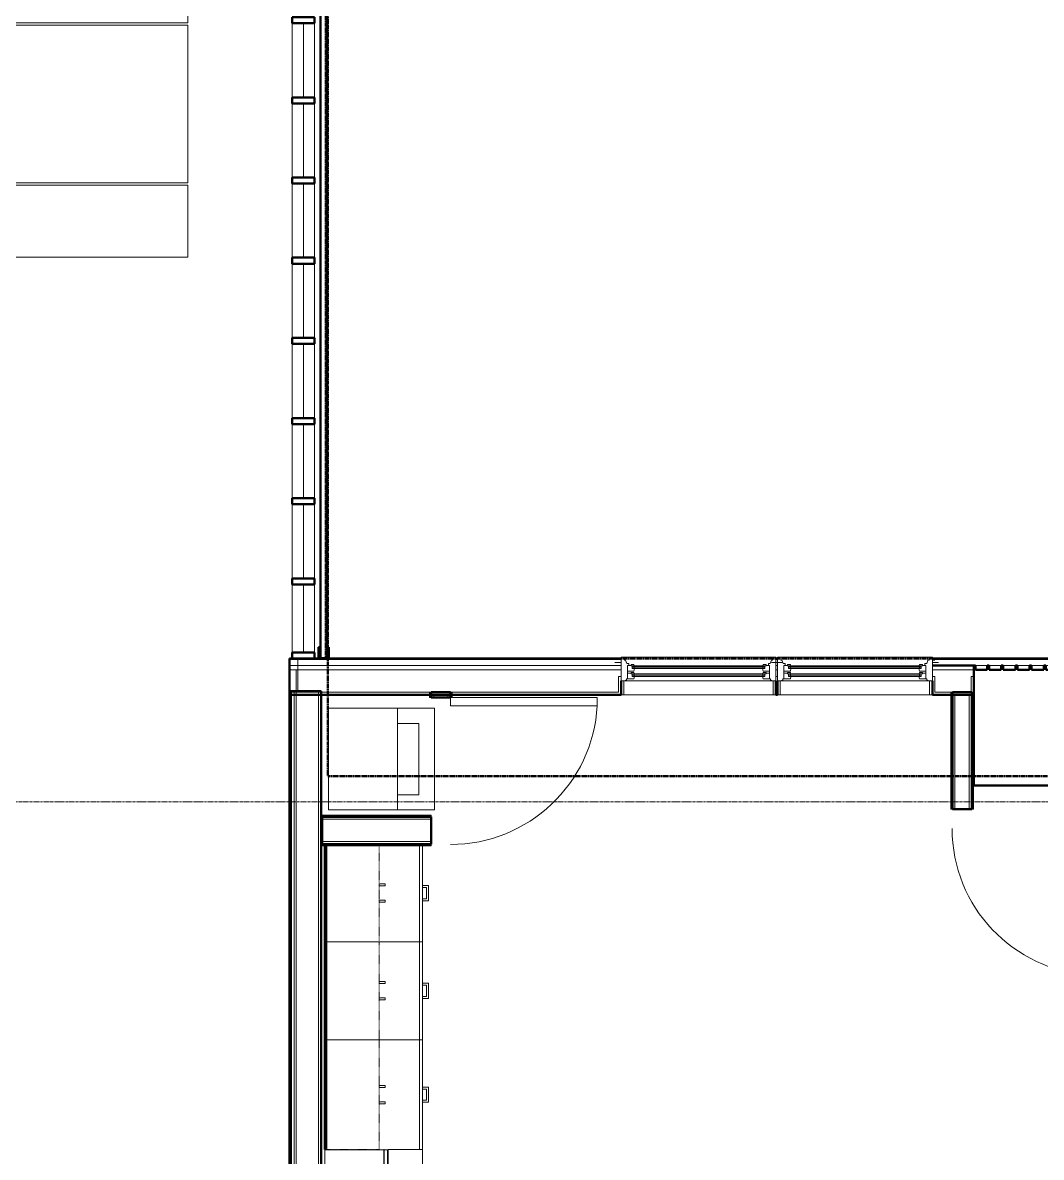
# Model space of a CAD drawing. Header units: inches. Extents: x -4235 to -464, y 9767 to 12347.
# Drawn here: x -3475.8 to -3225.8, y 10728.9 to 11007.5 of the extents above; entities that cross this region are included whole.
import ezdxf

# ---------------------------------------------------------------- set-up
doc = ezdxf.new("R2010")
doc.units = ezdxf.units.IN
doc.header["$MEASUREMENT"] = 0
for name, pattern in [('Dash', [0.25, 0.125, -0.125]), ('Dash 1_16_', [0.125, 0.0625, -0.0625]), ('Grid Line 1_2_', [0.875, 0.5, -0.125, 0.125, -0.125])]:
    doc.linetypes.add(name, pattern=pattern)
for name, color, linetype, lineweight in [('0-1', 170, 'Continuous', 5), ('0-2', 10, 'Continuous', 9), ('A-DOOR-1', 7, 'Continuous', 9), ('A-DOOR-2', 130, 'Continuous', 20), ('A-FLOR-3', 7, 'Continuous', 9), ('A-FLOR-4', 192, 'Continuous', 9), ('A-GENM', 5, 'Continuous', 9), ('A-GENM-5', 5, 'Continuous', 50), ('A-GLAZ-1', 151, 'Continuous', 9), ('A-GLAZ-2', 151, 'Continuous', 20), ('A-GLAZ-3', 151, 'Continuous', 50), ('A-GLAZ-CWMG', 51, 'Continuous', 9), ('A-GLAZ-CWMG-1', 51, 'Continuous', 50), ('A-GLAZ-CWMG-2', 9, 'Continuous', 9), ('A-WALL', 113, 'Continuous', 13), ('A-WALL-1', 250, 'Continuous', 50), ('A-WALL-2', 50, 'Continuous', 13), ('A-WALL-3', 10, 'Continuous', 9), ('A-WALL-4', 254, 'Continuous', 9), ('A-WALL-5', 7, 'Continuous', 9), ('A-WALL-6', 113, 'Continuous', 9), ('A-WALL-7', 113, 'Continuous', 50), ('C-PROP-LINE-1', 91, 'Dash 1_16_', 50), ('I-WALL-1', 250, 'Continuous', 50), ('I-WALL-2', 10, 'Continuous', 9), ('I-WALL-3', 254, 'Continuous', 9), ('P-SANR-FIXT-1', 7, 'Continuous', 9), ('Q-CASE-1', 254, 'Continuous', 9), ('Q-CASE-2', 7, 'Continuous', 9), ('Q-CASE-3', 7, 'Dash', 9), ('Q-CASE-4', 10, 'Continuous', 9), ('S-GRID-1', 1, 'Grid Line 1_2_', 9)]:
    doc.layers.add(name, color=color, linetype=linetype, lineweight=lineweight)

# ---------------------------------------------------------------- blocks, each defined once
blk = doc.blocks.new('Basic Wall _ INT - W4BØF - _5_8 GYP - 2X4 WOOD_BATT_ - 5_8 GYP_ - ___-3183188-BACKGROUND - 3RD FLOOR')
at = {"layer": 'A-WALL-3'}
for p, q in [((-3242.83, 10843.13), (-3242.85, 10843.13)), ((-3242.85, 10842.55), (-3242.85, 10843.13)), ((-3242.65, 10843.13), (-3242.71, 10843.13)), ((-3242.5, 10843.13), (-3242.64, 10843.13)), ((-3242.44, 10843.13), (-3242.5, 10843.13)), ((-3242.5, 10843.13), (-3242.5, 10842.53))]:
    blk.add_line(p, q, dxfattribs=at)
at = {"layer": 'A-WALL-4'}
for p, q in [((-3242.85, 10843.13), (-3242.81, 10843.13)), ((-3242.85, 10814.39), (-3242.85, 10842.51)), ((-3242.81, 10843.13), (-3242.72, 10843.13)), ((-3242.72, 10842.54), (-3242.72, 10843.13)), ((-3242.72, 10843.13), (-3242.44, 10843.13)), ((-3242.5, 10842.51), (-3242.5, 10814.39)), ((-3242.44, 10843.13), (-3242.44, 10842.52)), ((-3242.85, 10814.39), (-3242.83, 10814.39)), ((-3242.71, 10814.39), (-3242.65, 10814.39)), ((-3242.64, 10814.39), (-3242.5, 10814.39)), ((-3242.5, 10814.39), (-3242.44, 10814.39))]:
    blk.add_line(p, q, dxfattribs=at)
at = {"layer": 'A-WALL-5'}
for p, q in [((-3242.72, 10814.39), (-3242.72, 10842.51)), ((-3242.44, 10842.52), (-3242.44, 10814.39)), ((-3242.81, 10814.39), (-3242.85, 10814.39)), ((-3242.72, 10814.39), (-3242.81, 10814.39)), ((-3242.44, 10814.39), (-3242.72, 10814.39))]:
    blk.add_line(p, q, dxfattribs=at)
blk = doc.blocks.new('Basic Wall _ INT - W4BØF - _5_8 GYP - 2X4 WOOD_BATT_ - 5_8 GYP_ - ___-3183189-BACKGROUND - 3RD FLOOR')
at = {"layer": 'A-WALL-3'}
for p, q in [((-3247.95, 10843.13), (-3248.01, 10843.13)), ((-3247.81, 10843.13), (-3247.95, 10843.13)), ((-3247.95, 10843.13), (-3247.95, 10842.51)), ((-3247.74, 10843.13), (-3247.8, 10843.13)), ((-3247.6, 10843.13), (-3247.62, 10843.13)), ((-3247.6, 10842.51), (-3247.6, 10843.13))]:
    blk.add_line(p, q, dxfattribs=at)
at = {"layer": 'A-WALL-4'}
for p, q in [((-3248.01, 10843.13), (-3247.72, 10843.13)), ((-3248.01, 10843.13), (-3248.01, 10842.51)), ((-3247.95, 10842.51), (-3247.95, 10814.39)), ((-3247.72, 10843.13), (-3247.72, 10842.51)), ((-3247.72, 10843.13), (-3247.64, 10843.13)), ((-3247.64, 10843.13), (-3247.6, 10843.13)), ((-3247.6, 10814.39), (-3247.6, 10842.51)), ((-3248.01, 10814.39), (-3247.95, 10814.39)), ((-3247.95, 10814.39), (-3247.81, 10814.39)), ((-3247.8, 10814.39), (-3247.74, 10814.39)), ((-3247.62, 10814.39), (-3247.6, 10814.39))]:
    blk.add_line(p, q, dxfattribs=at)
at = {"layer": 'A-WALL-5'}
for p, q in [((-3248.01, 10842.51), (-3248.01, 10814.39)), ((-3247.72, 10842.51), (-3247.72, 10814.39)), ((-3247.72, 10814.39), (-3248.01, 10814.39)), ((-3247.64, 10814.39), (-3247.72, 10814.39)), ((-3247.6, 10814.39), (-3247.64, 10814.39))]:
    blk.add_line(p, q, dxfattribs=at)
blk = doc.blocks.new('SWING - SINGLE - FLUSH - 36_ x 80_ - OFFSET PIVOT DOOR AT MAGIC PAK AND WASHER_DRYER-3199415-BACKGROUND - 3RD FLOOR')
at = {"layer": 'A-DOOR-1'}
blk.add_arc((18, -2.37), 36.07, 180, 266.8211, dxfattribs=at)
at = {"layer": 'A-DOOR-2'}
for p, q in [((16, -2.37), (16, -38.39)), ((18, -2.37), (16, -2.37)), ((18, -2.37), (18, -38.39)), ((18, -38.39), (16, -38.39))]:
    blk.add_line(p, q, dxfattribs=at)
blk = doc.blocks.new('Basic Wall _ INT - W4BØF - _5_8 GYP - 2X4 WOOD_BATT_ - 5_8 GYP_ - ___-3183192-BACKGROUND - 3RD FLOOR')
at = {"layer": 'A-WALL-3'}
for p, q in [((-3375.9, 10843.13), (-3375.96, 10843.13)), ((-3375.75, 10843.13), (-3375.9, 10843.13)), ((-3375.9, 10843.13), (-3375.9, 10842.51)), ((-3375.69, 10843.13), (-3375.75, 10843.13)), ((-3375.67, 10843.13), (-3375.67, 10843.13)), ((-3375.55, 10843.13), (-3375.57, 10843.13)), ((-3375.55, 10842.51), (-3375.55, 10843.13))]:
    blk.add_line(p, q, dxfattribs=at)
at = {"layer": 'A-WALL-4'}
for p, q in [((-3375.96, 10843.13), (-3375.67, 10843.13)), ((-3375.96, 10843.13), (-3375.96, 10842.51)), ((-3375.9, 10842.5), (-3375.9, 10841.8)), ((-3375.67, 10843.13), (-3375.67, 10842.51)), ((-3375.67, 10843.13), (-3375.59, 10843.13)), ((-3375.59, 10843.13), (-3375.55, 10843.13)), ((-3375.55, 10841.8), (-3375.55, 10842.51)), ((-3375.96, 10841.8), (-3375.9, 10841.8)), ((-3375.9, 10841.8), (-3375.75, 10841.8)), ((-3375.75, 10841.8), (-3375.69, 10841.8)), ((-3375.67, 10841.8), (-3375.67, 10841.8)), ((-3375.57, 10841.8), (-3375.55, 10841.8))]:
    blk.add_line(p, q, dxfattribs=at)
at = {"layer": 'A-WALL-5'}
for p, q in [((-3375.96, 10842.51), (-3375.96, 10841.8)), ((-3375.67, 10842.51), (-3375.67, 10841.8)), ((-3375.67, 10841.8), (-3375.96, 10841.8)), ((-3375.59, 10841.8), (-3375.67, 10841.8)), ((-3375.55, 10841.8), (-3375.59, 10841.8))]:
    blk.add_line(p, q, dxfattribs=at)
blk = doc.blocks.new('Basic Wall _ INT - W4BØF - _5_8 GYP - 2X4 WOOD_BATT_ - 5_8 GYP_ - ___-3183193-BACKGROUND - 3RD FLOOR')
at = {"layer": 'A-WALL-3'}
for p, q in [((-3370.77, 10843.13), (-3370.8, 10843.13)), ((-3370.8, 10842.51), (-3370.8, 10843.13)), ((-3370.68, 10843.13), (-3370.67, 10843.13)), ((-3370.6, 10843.13), (-3370.66, 10843.13)), ((-3370.45, 10843.13), (-3370.59, 10843.13)), ((-3370.38, 10843.13), (-3370.45, 10843.13)), ((-3370.45, 10843.13), (-3370.45, 10842.51)), ((-3370.67, 10841.8), (-3370.68, 10841.8))]:
    blk.add_line(p, q, dxfattribs=at)
at = {"layer": 'A-WALL-4'}
for p, q in [((-3370.8, 10843.13), (-3370.75, 10843.13)), ((-3370.8, 10841.8), (-3370.8, 10842.51)), ((-3370.75, 10843.13), (-3370.68, 10843.13)), ((-3370.67, 10842.51), (-3370.67, 10843.13)), ((-3370.67, 10843.13), (-3370.38, 10843.13)), ((-3370.45, 10842.51), (-3370.45, 10841.8)), ((-3370.38, 10843.13), (-3370.38, 10842.51)), ((-3370.8, 10841.8), (-3370.77, 10841.8)), ((-3370.66, 10841.8), (-3370.6, 10841.8)), ((-3370.59, 10841.8), (-3370.45, 10841.8)), ((-3370.45, 10841.8), (-3370.38, 10841.8))]:
    blk.add_line(p, q, dxfattribs=at)
at = {"layer": 'A-WALL-5'}
for p, q in [((-3370.67, 10841.8), (-3370.67, 10842.51)), ((-3370.38, 10842.51), (-3370.38, 10841.8)), ((-3370.75, 10841.8), (-3370.8, 10841.8)), ((-3370.68, 10841.8), (-3370.75, 10841.8)), ((-3370.38, 10841.8), (-3370.67, 10841.8))]:
    blk.add_line(p, q, dxfattribs=at)
blk = doc.blocks.new('Basic Wall _ INT - W6BØF - _5_8 GYP - 2X6 WOOD_BATT_ - 5_8 GYP_ - ___-3183207-BACKGROUND - 3RD FLOOR')
at = {"layer": 'A-WALL-3'}
for p, q in [((-3401.67, 10805.8), (-3401.3, 10805.8)), ((-3401.3, 10805.45), (-3401.67, 10805.45)), ((-3401.3, 10805.38), (-3401.67, 10805.38)), ((-3401.65, 10805.67), (-3401.3, 10805.67)), ((-3401.3, 10805.8), (-3377.67, 10805.8)), ((-3377.67, 10805.45), (-3401.3, 10805.45))]:
    blk.add_line(p, q, dxfattribs=at)
at = {"layer": 'A-WALL-4'}
for p, q in [((-3402.3, 10805.8), (-3402.3, 10805.77)), ((-3402.3, 10805.8), (-3401.67, 10805.8)), ((-3402.3, 10805.66), (-3402.3, 10805.6)), ((-3402.3, 10805.59), (-3402.3, 10805.45)), ((-3402.3, 10805.45), (-3402.3, 10805.38)), ((-3401.67, 10805.45), (-3402.3, 10805.45)), ((-3401.3, 10805.67), (-3377.67, 10805.67)), ((-3377.67, 10805.38), (-3401.3, 10805.38)), ((-3377.67, 10805.8), (-3375.55, 10805.8)), ((-3375.55, 10805.45), (-3377.67, 10805.45)), ((-3375.55, 10805.77), (-3375.55, 10805.8)), ((-3375.55, 10805.6), (-3375.55, 10805.66)), ((-3375.55, 10805.45), (-3375.55, 10805.59)), ((-3375.55, 10805.38), (-3375.55, 10805.45))]:
    blk.add_line(p, q, dxfattribs=at)
at = {"layer": 'A-WALL-5'}
for p, q in [((-3402.3, 10805.76), (-3402.3, 10805.8)), ((-3402.3, 10805.67), (-3402.3, 10805.76)), ((-3402.3, 10805.67), (-3401.67, 10805.67)), ((-3402.3, 10805.38), (-3402.3, 10805.67)), ((-3401.67, 10805.38), (-3402.3, 10805.38)), ((-3377.67, 10805.67), (-3375.55, 10805.67)), ((-3375.55, 10805.38), (-3377.67, 10805.38)), ((-3375.55, 10805.8), (-3375.55, 10805.76)), ((-3375.55, 10805.76), (-3375.55, 10805.67)), ((-3375.55, 10805.67), (-3375.55, 10805.38))]:
    blk.add_line(p, q, dxfattribs=at)
blk = doc.blocks.new('Basic Wall _ INT - W6BØF - _5_8 GYP - 2X6 WOOD_BATT_ - 5_8 GYP_ - ___-3183206-BACKGROUND - 3RD FLOOR')
at = {"layer": 'A-WALL-4'}
for p, q in [((-3402.3, 10812.96), (-3402.3, 10812.9)), ((-3402.3, 10812.9), (-3402.3, 10812.75)), ((-3375.55, 10812.9), (-3402.3, 10812.9)), ((-3402.3, 10812.75), (-3402.3, 10812.69)), ((-3402.3, 10812.57), (-3402.3, 10812.55)), ((-3402.3, 10812.55), (-3375.55, 10812.55)), ((-3375.55, 10812.9), (-3375.55, 10812.96)), ((-3375.55, 10812.75), (-3375.55, 10812.9)), ((-3375.55, 10812.69), (-3375.55, 10812.75)), ((-3375.55, 10812.55), (-3375.55, 10812.57))]:
    blk.add_line(p, q, dxfattribs=at)
at = {"layer": 'A-WALL-5'}
for p, q in [((-3402.3, 10812.67), (-3402.3, 10812.96)), ((-3375.55, 10812.96), (-3402.3, 10812.96)), ((-3375.55, 10812.67), (-3402.3, 10812.67)), ((-3402.3, 10812.59), (-3402.3, 10812.67)), ((-3402.3, 10812.55), (-3402.3, 10812.59)), ((-3375.55, 10812.96), (-3375.55, 10812.67)), ((-3375.55, 10812.67), (-3375.55, 10812.59)), ((-3375.55, 10812.59), (-3375.55, 10812.55))]:
    blk.add_line(p, q, dxfattribs=at)
blk = doc.blocks.new('Stacked Washer and Dryer - 26_x25_ - Private-1372850-BACKGROUND - 3RD FLOOR')
at = {"layer": 'P-SANR-FIXT-1'}
for p, q in [((0, 12.5), (26, 12.5)), ((0, 12.5), (0, -12.5)), ((16.90625, -12.5), (16.90625, 12.5)), ((26, 12.5), (26, -12.5)), ((22.09375, 8.75), (16.90625, 8.75)), ((22.09375, -8.75), (22.09375, 8.75)), ((16.90625, -8.75), (22.09375, -8.75)), ((26, -12.5), (0, -12.5))]:
    blk.add_line(p, q, dxfattribs=at)
blk = doc.blocks.new('30quot_MicrowaveVent_11166 - 70cm miele oven-2804781-BACKGROUND - 3RD FLOOR')
at = {"layer": 'Q-CASE-2'}
for p, q in [((15.68, 15.6), (-14.2, 15.6)), ((-14.2, 15.39), (-14.2, 15.6)), ((-14.2, 14.61), (-14.2, 15.39)), ((15.68, 15.39), (-14.2, 15.39)), ((15.68, 14.61), (-14.2, 14.61)), ((-14.2, 0), (-14.2, 14.49)), ((-14.2, 14.49), (15.68, 14.49)), ((8.88, 16.6), (7.69, 16.6)), ((7.69, 15.63), (7.69, 16.55)), ((8.88, 16.55), (8.88, 15.63)), ((15.68, 15.6), (15.68, 15.39)), ((15.68, 15.39), (15.68, 14.61)), ((15.68, 14.49), (15.68, 0)), ((-14.2, 0), (15.68, 0))]:
    blk.add_line(p, q, dxfattribs=at)
blk = doc.blocks.new('Base Cabinet 3 Drawer 230 - Base Cabinet 3 Drawer 230 27_-V388-BACKGROUND - 3RD FLOOR')
at = {"layer": 'Q-CASE-1'}
for p, q in [((-12.76, 24), (14.24, 24)), ((-12.76, 23.25), (-12.76, 24)), ((14.24, 23.25), (-12.76, 23.25)), ((-12.76, 23.25), (-12.76, 0.38)), ((-0.64, 24), (-1.14, 24)), ((2.11, 24), (2.61, 24)), ((14.24, 24), (14.24, 23.25)), ((14.24, 15.6), (14.24, 23.25)), ((14.24, 14.49), (14.24, 14.61))]:
    blk.add_line(p, q, dxfattribs=at)
at = {"layer": 'Q-CASE-2'}
for p, q in [((2.61, 25.5), (-1.14, 25.5)), ((-1.14, 25.5), (-1.14, 24)), ((2.61, 24), (2.61, 25.5)), ((-0.64, 24), (-0.64, 25)), ((-0.64, 25), (2.11, 25)), ((2.11, 25), (2.11, 24))]:
    blk.add_line(p, q, dxfattribs=at)
at = {"layer": 'Q-CASE-4'}
for p, q in [((-0.64, 24), (-1.14, 24)), ((-0.64, 24), (-1.14, 24)), ((2.11, 24), (2.61, 24)), ((2.11, 24), (2.61, 24)), ((-12.76, 0.38), (-12.76, 0)), ((-12.76, 0), (14.24, 0))]:
    blk.add_line(p, q, dxfattribs=at)
blk = doc.blocks.new('Base Cabinet 3 Drawer 230 - Base Cabinet 3 Drawer 230 24_-V389-BACKGROUND - 3RD FLOOR')
at = {"layer": 'Q-CASE-1'}
for p, q in [((-11.26, 24), (12.74, 24)), ((-11.26, 23.25), (-11.26, 24)), ((12.74, 23.25), (-11.26, 23.25)), ((-11.26, 23.25), (-11.26, 0.38)), ((-0.64, 24), (-1.14, 24)), ((2.11, 24), (2.61, 24)), ((12.74, 24), (12.74, 23.25)), ((12.74, 0.38), (12.74, 23.25))]:
    blk.add_line(p, q, dxfattribs=at)
at = {"layer": 'Q-CASE-2'}
for p, q in [((2.61, 25.5), (-1.14, 25.5)), ((-1.14, 25.5), (-1.14, 24)), ((2.61, 24), (2.61, 25.5)), ((-0.64, 24), (-0.64, 25)), ((-0.64, 25), (2.11, 25)), ((2.11, 25), (2.11, 24))]:
    blk.add_line(p, q, dxfattribs=at)
at = {"layer": 'Q-CASE-4'}
for p, q in [((-0.64, 24), (-1.14, 24)), ((-0.64, 24), (-1.14, 24)), ((2.11, 24), (2.61, 24)), ((2.11, 24), (2.61, 24)), ((-11.26, 0.38), (-11.26, 0)), ((12.74, 0), (12.74, 0.38)), ((-11.26, 0), (12.74, 0))]:
    blk.add_line(p, q, dxfattribs=at)
blk = doc.blocks.new('Base Cabinet 3 Drawer 230 - Base Cabinet 3 Drawer 230 24_-V392-BACKGROUND - 3RD FLOOR')
at = {"layer": 'Q-CASE-1'}
for p, q in [((-11.26, -23.25), (-11.26, -0.38)), ((-11.26, -23.25), (-11.26, -24)), ((12.74, -23.25), (-11.26, -23.25)), ((-11.26, -24), (12.74, -24)), ((-1.14, -24), (-0.64, -24)), ((2.61, -24), (2.11, -24))]:
    blk.add_line(p, q, dxfattribs=at)
at = {"layer": 'Q-CASE-2'}
for p, q in [((-1.14, -24), (-1.14, -25.5)), ((-0.64, -25), (-0.64, -24)), ((2.11, -25), (-0.64, -25)), ((2.11, -24), (2.11, -25)), ((2.61, -25.5), (2.61, -24)), ((-1.14, -25.5), (2.61, -25.5))]:
    blk.add_line(p, q, dxfattribs=at)
at = {"layer": 'Q-CASE-4'}
for p, q in [((-11.26, -0.38), (-11.26, 0)), ((-11.26, 0), (12.74, 0)), ((12.74, 0), (12.74, -0.38)), ((12.74, -0.38), (12.74, -23.25)), ((-1.14, -24), (-0.64, -24)), ((-1.14, -24), (-0.64, -24)), ((2.61, -24), (2.11, -24)), ((2.61, -24), (2.11, -24)), ((12.74, -24), (12.74, -23.25))]:
    blk.add_line(p, q, dxfattribs=at)
blk = doc.blocks.new('300 Series Wall Hung Cabinet_302 - 27_ X 24_-2768166-BACKGROUND - 3RD FLOOR')
at = {"layer": 'Q-CASE-2'}
for p, q in [((-2.25, -13.19), (-1.76, -13.19)), ((-2.25, -13.19), (-2.25, -14.69)), ((-1.76, -14.69), (-1.76, -13.19)), ((1.75, -13.19), (2.24, -13.19)), ((1.75, -13.19), (1.75, -14.69)), ((2.24, -14.69), (2.24, -13.19)), ((-2.25, -14.69), (-1.76, -14.69)), ((1.75, -14.69), (2.24, -14.69))]:
    blk.add_line(p, q, dxfattribs=at)
at = {"layer": 'Q-CASE-3'}
for p, q in [((13.5, -0.19), (-13.5, -0.19)), ((-13.5, -0.19), (-13.5, -13.19)), ((13.5, -13.19), (13.5, -0.19)), ((-13.5, -13.19), (13.5, -13.19))]:
    blk.add_line(p, q, dxfattribs=at)
blk = doc.blocks.new('300 Series Wall Hung Cabinet_302 - 24_ X 24_-2590484-BACKGROUND - 3RD FLOOR')
at = {"layer": 'Q-CASE-2'}
for p, q in [((-1.76, 14.69), (-2.25, 14.69)), ((-2.25, 14.69), (-2.25, 13.19)), ((-1.76, 13.19), (-1.76, 14.69)), ((2.24, 14.69), (1.75, 14.69)), ((1.75, 14.69), (1.75, 13.19)), ((2.24, 13.19), (2.24, 14.69)), ((-1.76, 13.19), (-2.25, 13.19)), ((2.24, 13.19), (1.75, 13.19))]:
    blk.add_line(p, q, dxfattribs=at)
at = {"layer": 'Q-CASE-3'}
for p, q in [((-12, 0.19), (-12, 13.19)), ((-12, 13.19), (12, 13.19)), ((12, 13.19), (12, 0.19)), ((12, 0.19), (-12, 0.19))]:
    blk.add_line(p, q, dxfattribs=at)
blk = doc.blocks.new('300 Series Wall Hung Cabinet_302 - 24_ X 24_-2588623-BACKGROUND - 3RD FLOOR')
at = {"layer": 'Q-CASE-2'}
for p, q in [((-2.25, -13.19), (-1.76, -13.19)), ((-2.25, -13.19), (-2.25, -14.69)), ((-1.76, -14.69), (-1.76, -13.19)), ((1.75, -13.19), (2.24, -13.19)), ((1.75, -13.19), (1.75, -14.69)), ((2.24, -14.69), (2.24, -13.19)), ((-2.25, -14.69), (-1.76, -14.69)), ((1.75, -14.69), (2.24, -14.69))]:
    blk.add_line(p, q, dxfattribs=at)
at = {"layer": 'Q-CASE-3'}
for p, q in [((12, -0.19), (-12, -0.19)), ((-12, -0.19), (-12, -13.19)), ((12, -13.19), (12, -0.19)), ((-12, -13.19), (12, -13.19))]:
    blk.add_line(p, q, dxfattribs=at)
blk = doc.blocks.new('CTR - 1st Phase - Unit Layouts_rvt-2-BACKGROUND - 3RD FLOOR')
at = {"layer": 'A-WALL-1'}
for p, q in [((-3375.55, 10843.13), (-3375.55, 10841.8)), ((-3374.92, 10843.13), (-3375.55, 10843.13)), ((-3371.42, 10843.13), (-3374.92, 10843.13)), ((-3370.8, 10843.13), (-3371.42, 10843.13)), ((-3370.8, 10841.8), (-3370.8, 10843.13)), ((-3247.6, 10843.13), (-3247.6, 10814.39)), ((-3246.97, 10843.13), (-3247.6, 10843.13)), ((-3243.47, 10843.13), (-3246.97, 10843.13)), ((-3242.85, 10843.13), (-3243.47, 10843.13)), ((-3242.85, 10814.39), (-3242.85, 10843.13)), ((-3375.55, 10841.8), (-3370.8, 10841.8)), ((-3375.55, 10812.55), (-3402.3, 10812.55)), ((-3402.3, 10812.55), (-3402.3, 10805.8)), ((-3375.55, 10805.8), (-3375.55, 10812.55)), ((-3247.6, 10814.39), (-3242.85, 10814.39)), ((-3402.3, 10805.8), (-3375.55, 10805.8)), ((-3401.3, 10805.8), (-3401.67, 10805.8)), ((-3401.67, 10805.8), (-3401.67, 10730.8)), ((-3401.3, 10730.8), (-3401.3, 10805.8))]:
    blk.add_line(p, q, dxfattribs=at)
at = {"layer": 'A-WALL-2'}
for p, q in [((-3374.92, 10841.8), (-3374.92, 10842.51)), ((-3371.42, 10842.51), (-3374.92, 10842.51)), ((-3371.42, 10841.8), (-3371.42, 10842.51)), ((-3246.97, 10814.39), (-3246.97, 10842.51)), ((-3243.47, 10842.51), (-3246.97, 10842.51)), ((-3243.47, 10814.39), (-3243.47, 10842.51)), ((-3402.3, 10811.92), (-3375.55, 10811.92)), ((-3402.3, 10806.42), (-3375.55, 10806.42))]:
    blk.add_line(p, q, dxfattribs=at)
at = {"layer": 'A-WALL-3'}
for p, q in [((-3375.55, 10843.13), (-3375.55, 10842.51)), ((-3375.55, 10843.13), (-3370.8, 10843.13)), ((-3375.55, 10842.51), (-3375.55, 10841.8)), ((-3370.8, 10842.51), (-3370.8, 10843.13)), ((-3370.8, 10841.8), (-3370.8, 10842.51)), ((-3247.6, 10843.13), (-3247.6, 10842.51)), ((-3247.6, 10843.13), (-3242.85, 10843.13)), ((-3247.6, 10842.51), (-3247.6, 10814.39)), ((-3242.85, 10842.55), (-3242.85, 10843.13)), ((-3242.85, 10814.39), (-3242.85, 10842.51)), ((-3375.55, 10812.55), (-3402.3, 10812.55)), ((-3402.3, 10805.8), (-3401.67, 10805.8)), ((-3401.67, 10805.8), (-3401.3, 10805.8)), ((-3401.67, 10805.8), (-3401.3, 10805.8)), ((-3401.3, 10805.8), (-3377.67, 10805.8)), ((-3377.67, 10805.8), (-3375.55, 10805.8))]:
    blk.add_line(p, q, dxfattribs=at)
at = {"layer": 'A-WALL-4'}
for p, q in [((-3370.8, 10841.8), (-3375.55, 10841.8)), ((-3402.3, 10805.8), (-3402.3, 10812.55)), ((-3375.55, 10812.55), (-3375.55, 10805.8)), ((-3242.85, 10814.39), (-3247.6, 10814.39)), ((-3401.67, 10805.8), (-3401.67, 10730.8)), ((-3401.3, 10730.8), (-3401.3, 10805.8))]:
    blk.add_line(p, q, dxfattribs=at)
at = {"layer": 'A-WALL-6'}
for p, q in [((-3401.67, 10805.8), (-3401.67, 10730.8)), ((-3401.3, 10805.8), (-3401.67, 10805.8)), ((-3401.67, 10730.8), (-3401.67, 10805.8)), ((-3401.67, 10805.8), (-3401.3, 10805.8)), ((-3377.67, 10805.8), (-3401.3, 10805.8)), ((-3401.3, 10805.8), (-3377.67, 10805.8)), ((-3377.67, 10675.54), (-3377.67, 10805.8)), ((-3377.67, 10805.8), (-3377.67, 10675.54))]:
    blk.add_line(p, q, dxfattribs=at)
at = {"layer": '0-2'}
for name, p in [('Basic Wall _ INT - W4BØF - _5_8 GYP - 2X4 WOOD_BATT_ - 5_8 GYP_ - ___-3183192-BACKGROUND - 3RD FLOOR', (0, 0)), ('Basic Wall _ INT - W4BØF - _5_8 GYP - 2X4 WOOD_BATT_ - 5_8 GYP_ - ___-3183193-BACKGROUND - 3RD FLOOR', (0, 0)), ('Basic Wall _ INT - W4BØF - _5_8 GYP - 2X4 WOOD_BATT_ - 5_8 GYP_ - ___-3183189-BACKGROUND - 3RD FLOOR', (0, 0)), ('Basic Wall _ INT - W4BØF - _5_8 GYP - 2X4 WOOD_BATT_ - 5_8 GYP_ - ___-3183188-BACKGROUND - 3RD FLOOR', (0, 0)), ('Stacked Washer and Dryer - 26_x25_ - Private-1372850-BACKGROUND - 3RD FLOOR', (-3400.71, 10826.7)), ('Basic Wall _ INT - W6BØF - _5_8 GYP - 2X6 WOOD_BATT_ - 5_8 GYP_ - ___-3183206-BACKGROUND - 3RD FLOOR', (0, 0)), ('SWING - SINGLE - FLUSH - 36_ x 80_ - OFFSET PIVOT DOOR AT MAGIC PAK AND WASHER_DRYER-3199415-BACKGROUND - 3RD FLOOR', (-3229.6, 10812.02)), ('Basic Wall _ INT - W6BØF - _5_8 GYP - 2X6 WOOD_BATT_ - 5_8 GYP_ - ___-3183207-BACKGROUND - 3RD FLOOR', (0, 0))]:
    blk.add_blockref(name, p, dxfattribs=at)
for name, p, rotation in [('SWING - SINGLE - FLUSH - 36_ x 80_ - OFFSET PIVOT DOOR AT MAGIC PAK AND WASHER_DRYER-3199415-BACKGROUND - 3RD FLOOR', (-3373.17, 10823.8), 90.00000000000743), ('Base Cabinet 3 Drawer 230 - Base Cabinet 3 Drawer 230 24_-V392-BACKGROUND - 3RD FLOOR', (-3401.67, 10793.06), 89.99999999991587), ('300 Series Wall Hung Cabinet_302 - 24_ X 24_-2588623-BACKGROUND - 3RD FLOOR', (-3401.49, 10793.8), 89.99999999996126), ('Base Cabinet 3 Drawer 230 - Base Cabinet 3 Drawer 230 24_-V389-BACKGROUND - 3RD FLOOR', (-3401.67, 10770.54), 270.0000000000055), ('300 Series Wall Hung Cabinet_302 - 24_ X 24_-2590484-BACKGROUND - 3RD FLOOR', (-3401.49, 10769.8), 269.9999999999612), ('Base Cabinet 3 Drawer 230 - Base Cabinet 3 Drawer 230 27_-V388-BACKGROUND - 3RD FLOOR', (-3401.67, 10745.04), 270.0000000000055), ('300 Series Wall Hung Cabinet_302 - 27_ X 24_-2768166-BACKGROUND - 3RD FLOOR', (-3401.49, 10744.3), 89.99999999996126), ('30quot_MicrowaveVent_11166 - 70cm miele oven-2804781-BACKGROUND - 3RD FLOOR', (-3401.67, 10716.59), 269.99999999996)]:
    blk.add_blockref(name, p, dxfattribs=dict(at, rotation=rotation))
blk = doc.blocks.new('CTR - 1st Phase - Common Walls_rvt-2-BACKGROUND - 3RD FLOOR')
at = {"layer": 'A-FLOR-3'}
for p, q in [((-3435.32, 11007.49), (-3435.32, 11026.19)), ((-3435.32, 11006.86), (-3499.24, 11006.86)), ((-3497.3, 11007.49), (-3435.32, 11007.49)), ((-3435.32, 10968.21), (-3435.32, 11006.86)), ((-3479.3, 10968.21), (-3435.32, 10968.21)), ((-3435.32, 10967.59), (-3479.3, 10967.59)), ((-3435.32, 10949.97), (-3435.32, 10967.59)), ((-3479.3, 10949.97), (-3435.32, 10949.97))]:
    blk.add_line(p, q, dxfattribs=at)
at = {"layer": 'A-WALL-2'}
for p, q in [((-3409.8, 10450.91), (-3409.8, 10843.41)), ((-3409.17, 10451.54), (-3409.17, 10843.41)), ((-3408.67, 10452.04), (-3408.67, 10843.41)), ((-3403.17, 10457.54), (-3403.17, 10843.41))]:
    blk.add_line(p, q, dxfattribs=at)
at = {"layer": 'I-WALL-1'}
for p, q in [((-3410.3, 10843.41), (-3410.3, 10450.41)), ((-3402.55, 10843.41), (-3410.3, 10843.41)), ((-3402.55, 10458.16), (-3402.55, 10843.41))]:
    blk.add_line(p, q, dxfattribs=at)
at = {"layer": 'I-WALL-2'}
for p, q in [((-3410.3, 10843.41), (-3410.3, 10842.51)), ((-3410.3, 10843.41), (-3402.55, 10843.41)), ((-3402.55, 10842.51), (-3402.55, 10843.41))]:
    blk.add_line(p, q, dxfattribs=at)
at = {"layer": 'I-WALL-3'}
for p, q in [((-3410.3, 10842.51), (-3410.3, 10450.41)), ((-3402.55, 10458.16), (-3402.55, 10842.51))]:
    blk.add_line(p, q, dxfattribs=at)
blk = doc.blocks.new('Perforated Panel at Magic-Pak - hvac panel - 3rd floor-2505075-BACKGROUND - 3RD FLOOR')
at = {"layer": 'A-GLAZ-3'}
for p, q in [((19.01, 4.44), (-19.01, 4.44)), ((-19.01, 4.44), (-19.01, 4.37)), ((-19.01, 4.37), (19.01, 4.37)), ((19.01, 4.37), (19.01, 4.44))]:
    blk.add_line(p, q, dxfattribs=at)
blk = doc.blocks.new('Window-Double_Hung-Andersen-400_Series-Tilt_Wash - DOUBLE HUNG - COTTAGE - 3RD FLOOR-2888224-BACKGROUND - 3RD FLOOR')
at = {"layer": 'A-GLAZ-1'}
for p, q in [((-16.29, 2.5), (-15.7, 2.5)), ((-16.29, 2.12), (-15.7, 2.12)), ((-16.29, 0.56), (-15.7, 0.56)), ((-16.29, 0.19), (-15.7, 0.19)), ((-15.82, 2.5), (-15.82, 2.12)), ((-15.82, 0.56), (-15.82, 0.19)), ((-15.7, 2.63), (15.7, 2.63)), ((-15.7, 2.5), (15.7, 2.5)), ((-15.7, 2.12), (15.7, 2.12)), ((-15.7, 2), (15.7, 2)), ((-15.7, 0.69), (15.7, 0.69)), ((-15.7, 0.56), (15.7, 0.56)), ((-15.7, 0.19), (15.7, 0.19)), ((-15.7, 0.06), (15.7, 0.06)), ((16.29, 2.5), (15.7, 2.5)), ((16.29, 2.12), (15.7, 2.12)), ((16.29, 0.56), (15.7, 0.56)), ((16.29, 0.19), (15.7, 0.19)), ((15.82, 2.5), (15.82, 2.12)), ((15.82, 0.56), (15.82, 0.19)), ((-19.01, -3.94), (-19.01, -2.44)), ((-19.01, -2.44), (-18.95, -2.44)), ((18.95, -1.06), (-18.95, -1.06)), ((-18.95, -1.06), (-18.95, -4.44)), ((-18.32, -1.06), (-18.32, -4.44)), ((18.32, -1.06), (18.32, -4.44)), ((18.95, -4.44), (18.95, -1.06)), ((18.95, -2.44), (19.01, -2.44)), ((19.01, -2.44), (19.01, -3.94)), ((-18.95, -3.94), (-19.01, -3.94)), ((-18.95, -4.44), (18.95, -4.44)), ((19.01, -3.94), (18.95, -3.94))]:
    blk.add_line(p, q, dxfattribs=at)
at = {"layer": 'A-GLAZ-2'}
for p, q in [((-19.01, 3.44), (-20.51, 3.44)), ((19.01, 4.81), (-19.01, 4.81)), ((-19.01, 4.81), (-19.01, -1.06)), ((-18.2, 4.81), (-18.2, 4)), ((-18.2, 4), (-17.92, 4)), ((-17.92, 4), (-17.61, 3.19)), ((-17.61, 3.19), (-17.14, 3.19)), ((-17.14, 3.19), (-17.14, 2.75)), ((-15.86, 2.97), (-16.57, 2.97)), ((-16.57, 2.63), (-16.57, 2.97)), ((-15.86, 2.97), (-15.7, 2.63)), ((15.86, 2.97), (15.7, 2.63)), ((15.86, 2.97), (16.57, 2.97)), ((16.57, 2.63), (16.57, 2.97)), ((17.14, 3.19), (17.14, 2.75)), ((17.61, 3.19), (17.14, 3.19)), ((17.92, 4), (17.61, 3.19)), ((18.2, 4), (17.92, 4)), ((18.2, 4.81), (18.2, 4)), ((19.01, -1.06), (19.01, 4.81)), ((19.01, 3.44), (20.51, 3.44)), ((-17.42, 2.75), (-16.57, 2.75)), ((-17.42, 2.75), (-17.42, -0.56)), ((-17.42, 1.37), (-15.86, 1.37)), ((-17.42, 0.81), (-16.57, 0.81)), ((-15.7, 2.63), (-16.57, 2.63)), ((-15.86, 1.03), (-16.57, 1.03)), ((-16.57, 0.69), (-16.57, 1.03)), ((-15.7, 0.69), (-16.57, 0.69)), ((-16.29, 2.63), (-16.29, 2)), ((-15.7, 2), (-16.29, 2)), ((-16.29, 0.69), (-16.29, 0.06)), ((-15.7, 0.06), (-16.29, 0.06)), ((-15.86, 1.37), (-15.7, 2)), ((-15.86, 1.03), (-15.7, 0.69)), ((-15.86, -0.56), (-15.7, 0.06)), ((15.7, 2.63), (16.57, 2.63)), ((15.7, 2), (16.29, 2)), ((15.86, 1.37), (15.7, 2)), ((15.86, 1.03), (15.7, 0.69)), ((15.7, 0.69), (16.57, 0.69)), ((15.7, 0.06), (16.29, 0.06)), ((15.86, -0.56), (15.7, 0.06)), ((17.42, 1.37), (15.86, 1.37)), ((15.86, 1.03), (16.57, 1.03)), ((16.29, 2.63), (16.29, 2)), ((16.29, 0.69), (16.29, 0.06)), ((17.42, 2.75), (16.57, 2.75)), ((16.57, 0.69), (16.57, 1.03)), ((17.42, 0.81), (16.57, 0.81)), ((17.42, 2.75), (17.42, -0.56)), ((-19.01, -1.06), (19.01, -1.06)), ((-17.67, -0.78), (-18, -1.06)), ((-17.67, -0.78), (-17.67, -0.56)), ((-17.67, -0.56), (-15.86, -0.56)), ((17.67, -0.56), (15.86, -0.56)), ((17.67, -0.78), (17.67, -0.56)), ((17.67, -0.78), (18, -1.06))]:
    blk.add_line(p, q, dxfattribs=at)
blk = doc.blocks.new('Rectangular Mullion - Stud - Vertical-2194367-BACKGROUND - 3RD FLOOR')
at = {"layer": 'A-GLAZ-CWMG-1'}
for p, q in [((-1.5, 2.75), (0, 2.75)), ((-1.5, -2.75), (-1.5, 2.75)), ((0, 2.75), (0, -2.75)), ((0, -2.75), (-1.5, -2.75))]:
    blk.add_line(p, q, dxfattribs=at)
blk = doc.blocks.new('Rectangular Mullion - Stud - Base_Head-1769174-BACKGROUND - 3RD FLOOR')
at = {"layer": 'A-GLAZ-CWMG-2'}
h = blk.add_hatch(dxfattribs=at)
h.set_pattern_fill('FP_16', color=256, style=0, pattern_type=2)
h.set_pattern_definition([(90, (-3406.924, 11077.751), (-8, 5e-16), [])])
h.paths.add_polyline_path([(-3409.67, 11067.91), (-3404.17, 11067.91), (-3404.17, 11086.09), (-3409.67, 11086.09)], flags=0)
at = {"layer": 'A-GLAZ-CWMG'}
for p, q in [((-3409.67, 11086.09), (-3409.67, 11067.91)), ((-3404.17, 11067.91), (-3404.17, 11086.09))]:
    blk.add_line(p, q, dxfattribs=at)
blk = doc.blocks.new('Rectangular Mullion - Stud - Vertical-2194370-BACKGROUND - 3RD FLOOR')
at = {"layer": 'A-GLAZ-CWMG-1'}
for p, q in [((0, 2.75), (1.5, 2.75)), ((0, -2.75), (0, 2.75)), ((1.5, 2.75), (1.5, -2.75)), ((1.5, -2.75), (0, -2.75))]:
    blk.add_line(p, q, dxfattribs=at)
blk = doc.blocks.new('Rectangular Mullion - Stud - Base_Head-V413-BACKGROUND - 3RD FLOOR')
at = {"layer": 'A-GLAZ-CWMG-2'}
h = blk.add_hatch(dxfattribs=at)
h.set_pattern_fill('FP_37', color=256, style=0, pattern_type=2)
h.set_pattern_definition([(90, (-3406.924, 10861.231), (-8, 5e-16), [])])
h.paths.add_polyline_path([(-3404.17, 10852.89), (-3404.17, 10869.57), (-3409.67, 10869.57), (-3409.67, 10852.89)], flags=0)
at = {"layer": 'A-GLAZ-CWMG'}
for p, q in [((-3409.67, 10869.57), (-3409.67, 10852.89)), ((-3404.17, 10852.89), (-3404.17, 10869.57)), ((-3404.17, 10851.39), (-3409.67, 10851.39))]:
    blk.add_line(p, q, dxfattribs=at)
blk = doc.blocks.new('Rectangular Mullion - Profile_Polycarbonate_right-2704981-BACKGROUND - 3RD FLOOR')
at = {"layer": 'A-GLAZ-CWMG-1'}
for p, q in [((0, 1.29), (-2.75, 1.29)), ((-2.75, 1.29), (-2.75, 0.79)), ((-2.75, 0.79), (-2.5, 0.79)), ((-2.69, 0.85), (-2.69, 1.22)), ((-2.69, 1.22), (-0.06, 1.22)), ((-2.5, 0.85), (-2.69, 0.85)), ((-2.5, 0.79), (-2.5, 0.85)), ((-0.06, 1.22), (-0.06, -1.15)), ((0, -1.21), (0, 1.29)), ((-2.5, -0.79), (-2.75, -0.79)), ((-2.75, -0.79), (-2.75, -1.21)), ((-2.75, -1.21), (0, -1.21)), ((-2.69, -1.15), (-2.69, -0.85)), ((-2.69, -0.85), (-2.5, -0.85)), ((-0.06, -1.15), (-2.69, -1.15)), ((-2.5, -0.85), (-2.5, -0.79))]:
    blk.add_line(p, q, dxfattribs=at)
blk = doc.blocks.new('V-Series_EWC4_SPVU_RFA_2015 - 2ND AND 3RD FLOOR-2226480-BACKGROUND - 3RD FLOOR')
at = {"layer": 'A-GENM'}
for p, q in [((-3858.97, 11733.36), (-3858.97, 11736.15)), ((-3858.97, 11729.87), (-3858.97, 11732.86)), ((-3858.97, 11726.39), (-3858.97, 11729.37)), ((-3858.97, 11722.9), (-3858.97, 11725.89)), ((-3858.97, 11719.42), (-3858.97, 11722.4)), ((-3858.97, 11715.93), (-3858.97, 11718.92)), ((-3858.97, 11712.45), (-3858.97, 11715.43)), ((-3858.97, 11709.15), (-3858.97, 11711.95))]:
    blk.add_line(p, q, dxfattribs=at)
at = {"layer": 'A-GENM-5'}
for p, q in [((-3829.54, 11736.59), (-3858.97, 11736.59)), ((-3858.97, 11736.59), (-3858.97, 11736.15)), ((-3858.97, 11736.15), (-3857.97, 11736.15)), ((-3857.97, 11736.15), (-3857.97, 11733.36)), ((-3829.54, 11708.71), (-3829.54, 11736.59)), ((-3857.97, 11733.36), (-3858.97, 11733.36)), ((-3858.97, 11733.36), (-3858.97, 11732.86)), ((-3858.97, 11732.86), (-3857.97, 11732.86)), ((-3857.97, 11732.86), (-3857.97, 11729.87)), ((-3857.97, 11729.87), (-3858.97, 11729.87)), ((-3858.97, 11729.87), (-3858.97, 11729.37)), ((-3858.97, 11729.37), (-3857.97, 11729.37)), ((-3857.97, 11729.37), (-3857.97, 11726.39)), ((-3857.97, 11726.39), (-3858.97, 11726.39)), ((-3858.97, 11726.39), (-3858.97, 11725.89)), ((-3858.97, 11725.89), (-3857.97, 11725.89)), ((-3857.97, 11725.89), (-3857.97, 11722.9)), ((-3857.97, 11722.9), (-3858.97, 11722.9)), ((-3858.97, 11722.9), (-3858.97, 11722.4)), ((-3858.97, 11722.4), (-3857.97, 11722.4)), ((-3857.97, 11722.4), (-3857.97, 11719.42)), ((-3857.97, 11719.42), (-3858.97, 11719.42)), ((-3858.97, 11719.42), (-3858.97, 11718.92)), ((-3858.97, 11718.92), (-3857.97, 11718.92)), ((-3857.97, 11718.92), (-3857.97, 11715.93)), ((-3857.97, 11715.93), (-3858.97, 11715.93)), ((-3858.97, 11715.93), (-3858.97, 11715.43)), ((-3858.97, 11715.43), (-3857.97, 11715.43)), ((-3857.97, 11715.43), (-3857.97, 11712.45)), ((-3857.97, 11712.45), (-3858.97, 11712.45)), ((-3858.97, 11712.45), (-3858.97, 11711.95)), ((-3858.97, 11711.95), (-3857.97, 11711.95)), ((-3857.97, 11711.95), (-3857.97, 11709.15)), ((-3857.97, 11709.15), (-3858.97, 11709.15)), ((-3858.97, 11709.15), (-3858.97, 11708.71)), ((-3858.97, 11708.71), (-3829.54, 11708.71))]:
    blk.add_line(p, q, dxfattribs=at)
blk = doc.blocks.new('Family - ___-2835860-BACKGROUND - 3RD FLOOR')
at = {"layer": 'C-PROP-LINE-1'}
for p in [(-3401.42, 11247.39), (-2067.92, 10851.39)]:
    blk.add_line(p, (-3401.42, 10851.39), dxfattribs=at)
blk = doc.blocks.new('Family - ___-2835903-BACKGROUND - 3RD FLOOR')
at = {"layer": 'C-PROP-LINE-1'}
for p in [(-3400.92, 11276.29), (-2096.82, 10822.49)]:
    blk.add_line(p, (-3400.92, 10822.49), dxfattribs=at)
blk = doc.blocks.new('Family - ___-2835932-BACKGROUND - 3RD FLOOR')
at = {"layer": 'C-PROP-LINE-1'}
for p in [(-3401.42, 11247.39), (-2067.92, 10851.39)]:
    blk.add_line(p, (-3401.42, 10851.39), dxfattribs=at)

msp = doc.modelspace()

# ---------------------------------------------------------------- linework, layer by layer
at = {"layer": 'A-FLOR-4'}
for p, q in [((-3408.3, 10851.15), (-3408.3, 10851.39)), ((-3408.3, 10849.68), (-3408.3, 10851.14)), ((-3408.67, 10848.58), (-3408.67, 10842.53)), ((-3408.3, 10848.66), (-3408.3, 10849.64)), ((-3408.3, 10843.41), (-3408.3, 10848.58)), ((-3409.92, 10450.79), (-3409.92, 10843.41)), ((-3409.92, 10843.41), (-3408.3, 10843.41)), ((-3408.67, 10842.51), (-3408.67, 10452.04))]:
    msp.add_line(p, q, dxfattribs=at)
at = {"layer": 'A-WALL'}
for p, q in [((-3328.94, 10851.14), (-3410.3, 10851.14)), ((-3290.54, 10851.14), (-3290.91, 10851.14)), ((-3328.94, 10849.64), (-3410.3, 10849.64)), ((-3328.94, 10848.64), (-3410.3, 10848.64)), ((-3290.54, 10849.64), (-3290.91, 10849.64)), ((-3290.54, 10848.64), (-3290.91, 10848.64)), ((-3242.32, 10848.64), (-3252.51, 10848.64)), ((-3328.94, 10846.95), (-3329.56, 10846.95)), ((-3329.56, 10843.14), (-3329.56, 10846.95)), ((-3290.54, 10846.95), (-3290.91, 10846.95)), ((-3251.89, 10846.95), (-3252.51, 10846.95)), ((-3251.89, 10846.95), (-3251.89, 10843.14)), ((-3242.95, 10843.14), (-3242.95, 10846.95)), ((-3242.32, 10846.95), (-3242.95, 10846.95)), ((-3410.3, 10843.14), (-3329.56, 10843.14)), ((-3251.89, 10843.14), (-3242.95, 10843.14))]:
    msp.add_line(p, q, dxfattribs=at)
at = {"layer": 'A-WALL-6'}
for p, q in [((-3328.87, 10842.51), (-3328.94, 10842.51)), ((-3290.91, 10842.51), (-3290.97, 10842.51)), ((-3290.47, 10842.51), (-3290.54, 10842.51)), ((-3252.51, 10842.51), (-3252.57, 10842.51))]:
    msp.add_line(p, q, dxfattribs=at)
at = {"layer": 'A-WALL-7'}
for p, q in [((-3402.75, 11106.93), (-3402.75, 10851.45)), ((-3401.17, 10851.45), (-3401.17, 11106.93)), ((-3328.94, 10851.39), (-3410.3, 10851.39)), ((-3410.3, 10851.39), (-3410.3, 10842.51)), ((-3402.75, 10851.45), (-3401.17, 10851.45)), ((-3290.54, 10851.39), (-3290.91, 10851.39)), ((-3251.95, 10851.39), (-3252.51, 10851.39)), ((-3252.51, 10851.14), (-3251.95, 10851.14)), ((-3251.95, 10851.14), (-3251.95, 10851.39)), ((-3242.32, 10849.64), (-3252.51, 10849.64)), ((-3242.32, 10842.51), (-3242.32, 10849.64)), ((-3328.94, 10842.51), (-3328.94, 10845.89)), ((-3290.91, 10845.89), (-3290.91, 10842.51)), ((-3290.54, 10842.51), (-3290.54, 10845.89)), ((-3252.51, 10845.89), (-3252.51, 10842.51)), ((-3410.3, 10842.51), (-3328.94, 10842.51)), ((-3290.91, 10842.51), (-3290.54, 10842.51)), ((-3252.51, 10842.51), (-3242.32, 10842.51))]:
    msp.add_line(p, q, dxfattribs=at)
at = {"layer": 'S-GRID-1'}
msp.add_line((-464.45, 10816.19), (-4185.7, 10816.19), dxfattribs=at)

# ---------------------------------------------------------------- block references
at = {"layer": '0-1'}
for name in ['CTR - 1st Phase - Unit Layouts_rvt-2-BACKGROUND - 3RD FLOOR', 'CTR - 1st Phase - Common Walls_rvt-2-BACKGROUND - 3RD FLOOR']:
    msp.add_blockref(name, (0, 0), dxfattribs=at)
at = {"layer": 'A-GENM', "rotation": 269.9999999999999}
msp.add_blockref('V-Series_EWC4_SPVU_RFA_2015 - 2ND AND 3RD FLOOR-2226480-BACKGROUND - 3RD FLOOR', (-14951.04, 6990.67), dxfattribs=at)
at = {"layer": 'A-GLAZ-1'}
for name, p in [('Window-Double_Hung-Andersen-400_Series-Tilt_Wash - DOUBLE HUNG - COTTAGE - 3RD FLOOR-2888224-BACKGROUND - 3RD FLOOR', (-3309.92, 10846.95)), ('Window-Double_Hung-Andersen-400_Series-Tilt_Wash - DOUBLE HUNG - COTTAGE - 3RD FLOOR-2888224-BACKGROUND - 3RD FLOOR', (-3271.52, 10846.95)), ('Perforated Panel at Magic-Pak - hvac panel - 3rd floor-2505075-BACKGROUND - 3RD FLOOR', (-3232.94, 10846.95))]:
    msp.add_blockref(name, p, dxfattribs=at)
at = {"layer": 'A-GLAZ-CWMG', "extrusion": (0, 0, -1), "rotation": 269.9999999999911}
for name, p in [('Rectangular Mullion - Stud - Vertical-2194370-BACKGROUND - 3RD FLOOR', (3406.92, 11008.86)), ('Rectangular Mullion - Stud - Vertical-2194370-BACKGROUND - 3RD FLOOR', (3406.92, 10989.17)), ('Rectangular Mullion - Stud - Vertical-2194370-BACKGROUND - 3RD FLOOR', (3406.92, 10969.49)), ('Rectangular Mullion - Stud - Vertical-2194370-BACKGROUND - 3RD FLOOR', (3406.92, 10949.81)), ('Rectangular Mullion - Stud - Vertical-2194370-BACKGROUND - 3RD FLOOR', (3406.92, 10930.12)), ('Rectangular Mullion - Stud - Vertical-2194370-BACKGROUND - 3RD FLOOR', (3406.92, 10910.44)), ('Rectangular Mullion - Stud - Vertical-2194370-BACKGROUND - 3RD FLOOR', (3406.92, 10890.76)), ('Rectangular Mullion - Stud - Vertical-2194370-BACKGROUND - 3RD FLOOR', (3406.92, 10871.07)), ('Rectangular Mullion - Stud - Vertical-2194367-BACKGROUND - 3RD FLOOR', (3406.92, 10851.39))]:
    msp.add_blockref(name, p, dxfattribs=at)
at = {"layer": 'A-GLAZ-CWMG'}
for name, p in [('Rectangular Mullion - Stud - Base_Head-1769174-BACKGROUND - 3RD FLOOR', (0, -78.73)), ('Rectangular Mullion - Stud - Base_Head-1769174-BACKGROUND - 3RD FLOOR', (0, -98.42)), ('Rectangular Mullion - Stud - Base_Head-1769174-BACKGROUND - 3RD FLOOR', (0, -118.1)), ('Rectangular Mullion - Stud - Base_Head-1769174-BACKGROUND - 3RD FLOOR', (0, -137.79)), ('Rectangular Mullion - Stud - Base_Head-1769174-BACKGROUND - 3RD FLOOR', (0, -157.47)), ('Rectangular Mullion - Stud - Base_Head-1769174-BACKGROUND - 3RD FLOOR', (0, -177.15)), ('Rectangular Mullion - Stud - Base_Head-1769174-BACKGROUND - 3RD FLOOR', (0, -196.84)), ('Rectangular Mullion - Stud - Base_Head-V413-BACKGROUND - 3RD FLOOR', (0, 0))]:
    msp.add_blockref(name, p, dxfattribs=at)
at = {"layer": 'A-GLAZ-CWMG', "rotation": 270}
msp.add_blockref('Rectangular Mullion - Profile_Polycarbonate_right-2704981-BACKGROUND - 3RD FLOOR', (-3401.96, 10851.39), dxfattribs=at)
at = {"layer": 'C-PROP-LINE-1'}
for name in ['Family - ___-2835860-BACKGROUND - 3RD FLOOR', 'Family - ___-2835932-BACKGROUND - 3RD FLOOR', 'Family - ___-2835903-BACKGROUND - 3RD FLOOR']:
    msp.add_blockref(name, (0, 0), dxfattribs=at)

doc.saveas('drawing.dxf')
